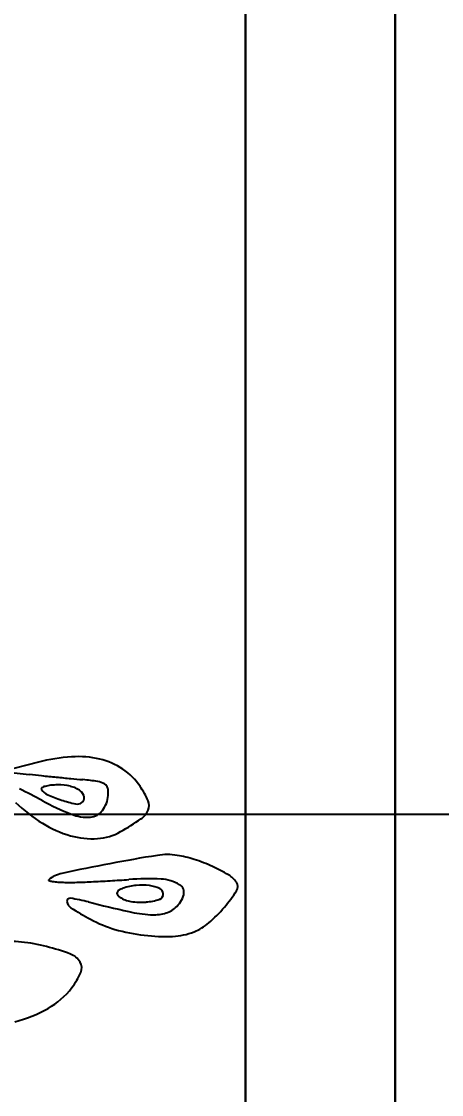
# Model space of a CAD drawing. Header units: millimetres. Extents: x 56222 to 3066687, y -650199 to -121287.
# Drawn here: x 140404.84 to 140407.65, y -185741.58 to -185734.41 of the extents above; entities that cross this region are included whole.
import ezdxf
from ezdxf import colors
from ezdxf.entities.mleader import LeaderData, LeaderLine
from ezdxf.math import Vec2, Vec3

# ---------------------------------------------------------------- set-up
doc = ezdxf.new("R2010")
doc.units = ezdxf.units.MM
doc.header["$MEASUREMENT"] = 0
for name, color, linetype, lineweight in [('$TD_AUDIT_GENERATED_(A0BDF17)', 32, 'Continuous', 30), ('FURNITURE', 32, 'Continuous', 9), ('Text', 7, 'Continuous', 15)]:
    doc.layers.add(name, color=color, linetype=linetype, lineweight=lineweight)
doc.styles.add('style4', font='ARIALN.TTF')

msp = doc.modelspace()

# ---------------------------------------------------------------- linework, layer by layer
at = {"layer": '$TD_AUDIT_GENERATED_(A0BDF17)', "linetype": 'Continuous', "lineweight": 25, "ltscale": 2}
for p, q in [((140404.9528, -185739.3568), (140404.7101, -185739.4186)), ((140404.7101, -185739.4186), (140404.892, -185739.4383))]:
    msp.add_line(p, q, dxfattribs=at)
for centre, radius, start, end in [((140405.2592, -185740.5609), 1.2424, 93.87412, 104.2783), ((140405.2181, -185739.9527), 0.6328, 76.63818, 93.8741), ((140405.256, -185739.7928), 0.4685, 56.1653, 76.63815), ((140405.2784, -185739.7594), 0.4283, 34.26976, 56.16529), ((140406.4598, -185724.9363), 14.5864, 263.82976, 264.15543), ((140407.9176, -185710.6947), 28.9025, 264.15536, 264.35063), ((140407.9038, -185710.8342), 28.7623, 264.35066, 264.54592), ((140406.4719, -185725.8303), 13.698, 264.54599, 264.8861), ((140405.1041, -185741.1144), 1.6471, 81.42897, 84.88616), ((140403.6607, -185742.0213), 2.7452, 61.2988, 64.88362), ((140404.9801, -185739.5349), 0.00781, 122.40313, 214.26972), ((140405.0568, -185739.4827), 0.1006, 214.26984, 245.68106), ((140405.0198, -185739.5975), 0.0819, 105.74855, 122.40325), ((140405.057, -185739.7293), 0.2189, 95.89682, 105.7486), ((140405.0924, -185740.0724), 0.5637, 91.03604, 95.89674), ((140405.0881, -185739.8344), 0.3257, 75.97563, 91.036), ((140405.1202, -185739.706), 0.1933, 53.72053, 75.97573), ((140405.3316, -185739.605), 0.1207, 58.06975, 81.42892), ((140405.3708, -185739.5422), 0.0467, 13.75823, 58.06969), ((140405.2764, -185739.5653), 0.1439, 354.57964, 13.75817), ((140405.1376, -185739.8554), 0.5987, 23.64739, 34.26975), ((140405.8306, -185738.058), 1.7732, 241.29879, 248.17658), ((140405.3831, -185738.7607), 0.893, 245.68101, 251.98677), ((140405.4098, -185738.6785), 0.9794, 251.98671, 257.68944), ((140405.1976, -185739.6004), 0.0624, 9.32672, 53.7205), ((140405.2225, -185739.5963), 0.0372, 304.26981, 9.32675), ((140405.2187, -185739.5598), 0.2019, 323.49702, 354.57959), ((140405.6129, -185739.6472), 0.0798, 336.7656, 23.64734), ((140405.56, -185738.8312), 1.0997, 226.24141, 238.17289), ((140405.2127, -185739.5819), 0.0547, 257.68938, 304.26979), ((140405.2928, -185739.6147), 0.1096, 274.47454, 323.49702), ((140405.5636, -185739.6261), 0.1335, 304.0678, 336.76559), ((140405.2788, -185739.4359), 0.289, 248.17661, 274.47462), ((140404.468, -185738.0059), 2.0893, 299.67233, 304.06775), ((140405.3637, -185739.1474), 0.7275, 238.17297, 254.4339), ((140405.3262, -185739.5123), 0.3556, 273.46496, 299.67227), ((140405.3148, -185739.3231), 0.5452, 254.43393, 273.46498), ((140405.8154, -185740.4032), 0.4285, 81.22598, 99.03015), ((140408.0578, -185753.8412), 14.0535, 100.77097, 102.10778), ((140407.4089, -185750.4301), 10.5813, 99.0301, 100.77095), ((140405.7707, -185740.6928), 0.7215, 71.97507, 81.22606), ((140405.629, -185741.1283), 1.1795, 65.57357, 71.97505), ((140405.1527, -185740.299), 0.2032, 102.10781, 129.8471), ((140405.6496, -185741.0829), 1.1296, 59.46294, 65.57358), ((140406.1393, -185740.2528), 0.1658, 34.26977, 59.46297), ((140405.0246, -185740.1455), 0.00321, 129.84684, 254.18843), ((140405.0804, -185739.9484), 0.208, 254.18859, 260.83029), ((140405.1131, -185739.7455), 0.4136, 260.8302, 265.88172), ((140405.1605, -185739.0869), 1.0738, 265.88179, 268.35939), ((140405.1623, -185739.0264), 1.1344, 268.35949, 271.74199), ((140404.9696, -185732.6928), 7.471, 271.74203, 272.58267), ((140404.9289, -185731.7903), 8.3743, 272.58262, 273.44136), ((140404.93, -185731.8082), 8.3564, 273.44137, 274.30149), ((140405.646, -185740.5664), 0.3882, 95.91323, 109.2298), ((140405.6903, -185741.9159), 1.7799, 87.35197, 94.30142), ((140405.6449, -185740.5558), 0.3776, 82.31606, 95.91333), ((140405.6626, -185740.4252), 0.2458, 65.67301, 82.31608), ((140405.7603, -185740.4024), 0.2647, 58.97506, 87.3519), ((140405.8656, -185740.2272), 0.0603, 344.77572, 58.97511), ((140406.2333, -185740.1887), 0.0521, 327.34986, 34.26982), ((140405.495, -185740.2324), 0.0171, 161.20815, 216.10101), ((140405.504, -185740.2354), 0.0265, 120.15349, 161.2082), ((140405.5384, -185740.2008), 0.0707, 216.10107, 235.26344), ((140405.5706, -185740.3501), 0.1592, 109.22975, 120.1535), ((140405.5968, -185740.1165), 0.1734, 235.26346, 261.68948), ((140405.7499, -185740.2379), 0.0377, 288.41679, 2.55232), ((140405.7472, -185740.238), 0.0403, 2.55225, 65.67299), ((140405.7553, -185740.1972), 0.1747, 310.89857, 344.77571), ((140405.4456, -185739.6841), 0.9876, 319.45144, 327.34986), ((140405.1638, -185740.2861), 0.02, 81.07272, 186.04057), ((140405.2002, -185740.2823), 0.0566, 186.04054, 238.01177), ((140404.9591, -185741.589), 1.3389, 75.76615, 81.07262), ((140406.5654, -185738.0964), 2.6338, 238.01174, 241.29869), ((140407.7607, -185730.5449), 10.055, 255.76614, 257.33854), ((140405.6379, -185739.8353), 0.4575, 261.68945, 274.49638), ((140405.6447, -185739.9221), 0.3704, 274.49639, 288.41678), ((140405.7517, -185740.1931), 0.1801, 284.32737, 310.89856), ((140405.469, -185739.7041), 0.9568, 310.56787, 319.45137), ((140405.6844, -185739.7056), 0.7992, 241.29877, 254.06114), ((140405.7636, -185739.4344), 0.944, 257.33854, 266.25842), ((140405.7217, -185740.0755), 0.3014, 266.2585, 284.32735), ((140405.8125, -185739.2571), 1.2657, 254.06111, 263.10502), ((140405.8615, -185740.1625), 0.3533, 291.88227, 310.56777), ((140405.8018, -185739.3456), 1.1765, 263.10503, 272.34847), ((140405.8323, -185740.0898), 0.4317, 272.34852, 291.88226), ((140404.7545, -185741.4011), 0.8463, 84.19597, 94.95051), ((140404.7255, -185741.6862), 1.1329, 75.55328, 84.19603), ((140404.6208, -185742.0925), 1.5525, 69.40396, 75.5533), ((140405.1213, -185740.7609), 0.1299, 31.56595, 69.40394), ((140405.1682, -185740.732), 0.0747, 336.31122, 31.56599), ((140404.7866, -185740.5646), 0.4915, 322.53427, 336.31127), ((140404.7532, -185740.539), 0.5335, 299.72753, 322.53427), ((140404.5787, -185740.2332), 0.8856, 284.12325, 299.72755)]:
    msp.add_arc(centre, radius, start, end, dxfattribs=at)
at = {"layer": 'FURNITURE', "lineweight": 30}
for p, q in [((140407.3359, -185727.3975), (140407.3359, -185787.9938)), ((140406.3359, -185728.3975), (140406.3359, -185786.9938))]:
    msp.add_line(p, q, dxfattribs=at)
msp.add_lwpolyline([(140368.3346, -185709.0019), (140407.3359, -185709.0019), (140407.3359, -185816.0019), (140368.3346, -185816.0019)], close=True, dxfattribs=at)

# ---------------------------------------------------------------- leaders
at = {"layer": 'Text', "color": 1, "lineweight": 0, "ltscale": 20}
ml = msp.add_multileader_mtext('Standard', dxfattribs=at)
ml.set_content('Glass', color=1, style='style4')
ml.set_leader_properties()
ml.build(insert=Vec2(0, 0))
ml.multileader.update_dxf_attribs({"dogleg_length": 2.0246, "arrow_head_size": 2})
ctx = ml.context
ctx.base_point, ctx.char_height, ctx.arrow_head_size, ctx.landing_gap_size, ctx.plane_origin = Vec3(140408.8981, -185739.7034), 3, 2, 0.4, Vec3(140341.8626, -185739.7034)
notes = []
notes.append((ctx, [(0, (1, 1, 0), (140406.8735, -185739.7034), (1, 0), 2.0246, [(0, [(140392.0581, -185739.7034)], 0, [])])]))
ctx.mtext.insert = Vec3(140409.2981, -185738.1779)
for ctx, leaders in notes:
    for number, flags, end, landing, length, lines in leaders:
        leader = LeaderData()
        leader.index, (leader.has_last_leader_line, leader.has_dogleg_vector, leader.attachment_direction) = number, flags
        leader.last_leader_point, leader.dogleg_vector, leader.dogleg_length = Vec3(end), Vec3(landing), length
        for number, points, colour, breaks in lines:
            line = LeaderLine()
            line.index, line.vertices, line.color, line.breaks = number, Vec3.list(points), colors.encode_raw_color(colour), breaks
            leader.lines.append(line)
        ctx.leaders.append(leader)

doc.saveas('drawing.dxf')
